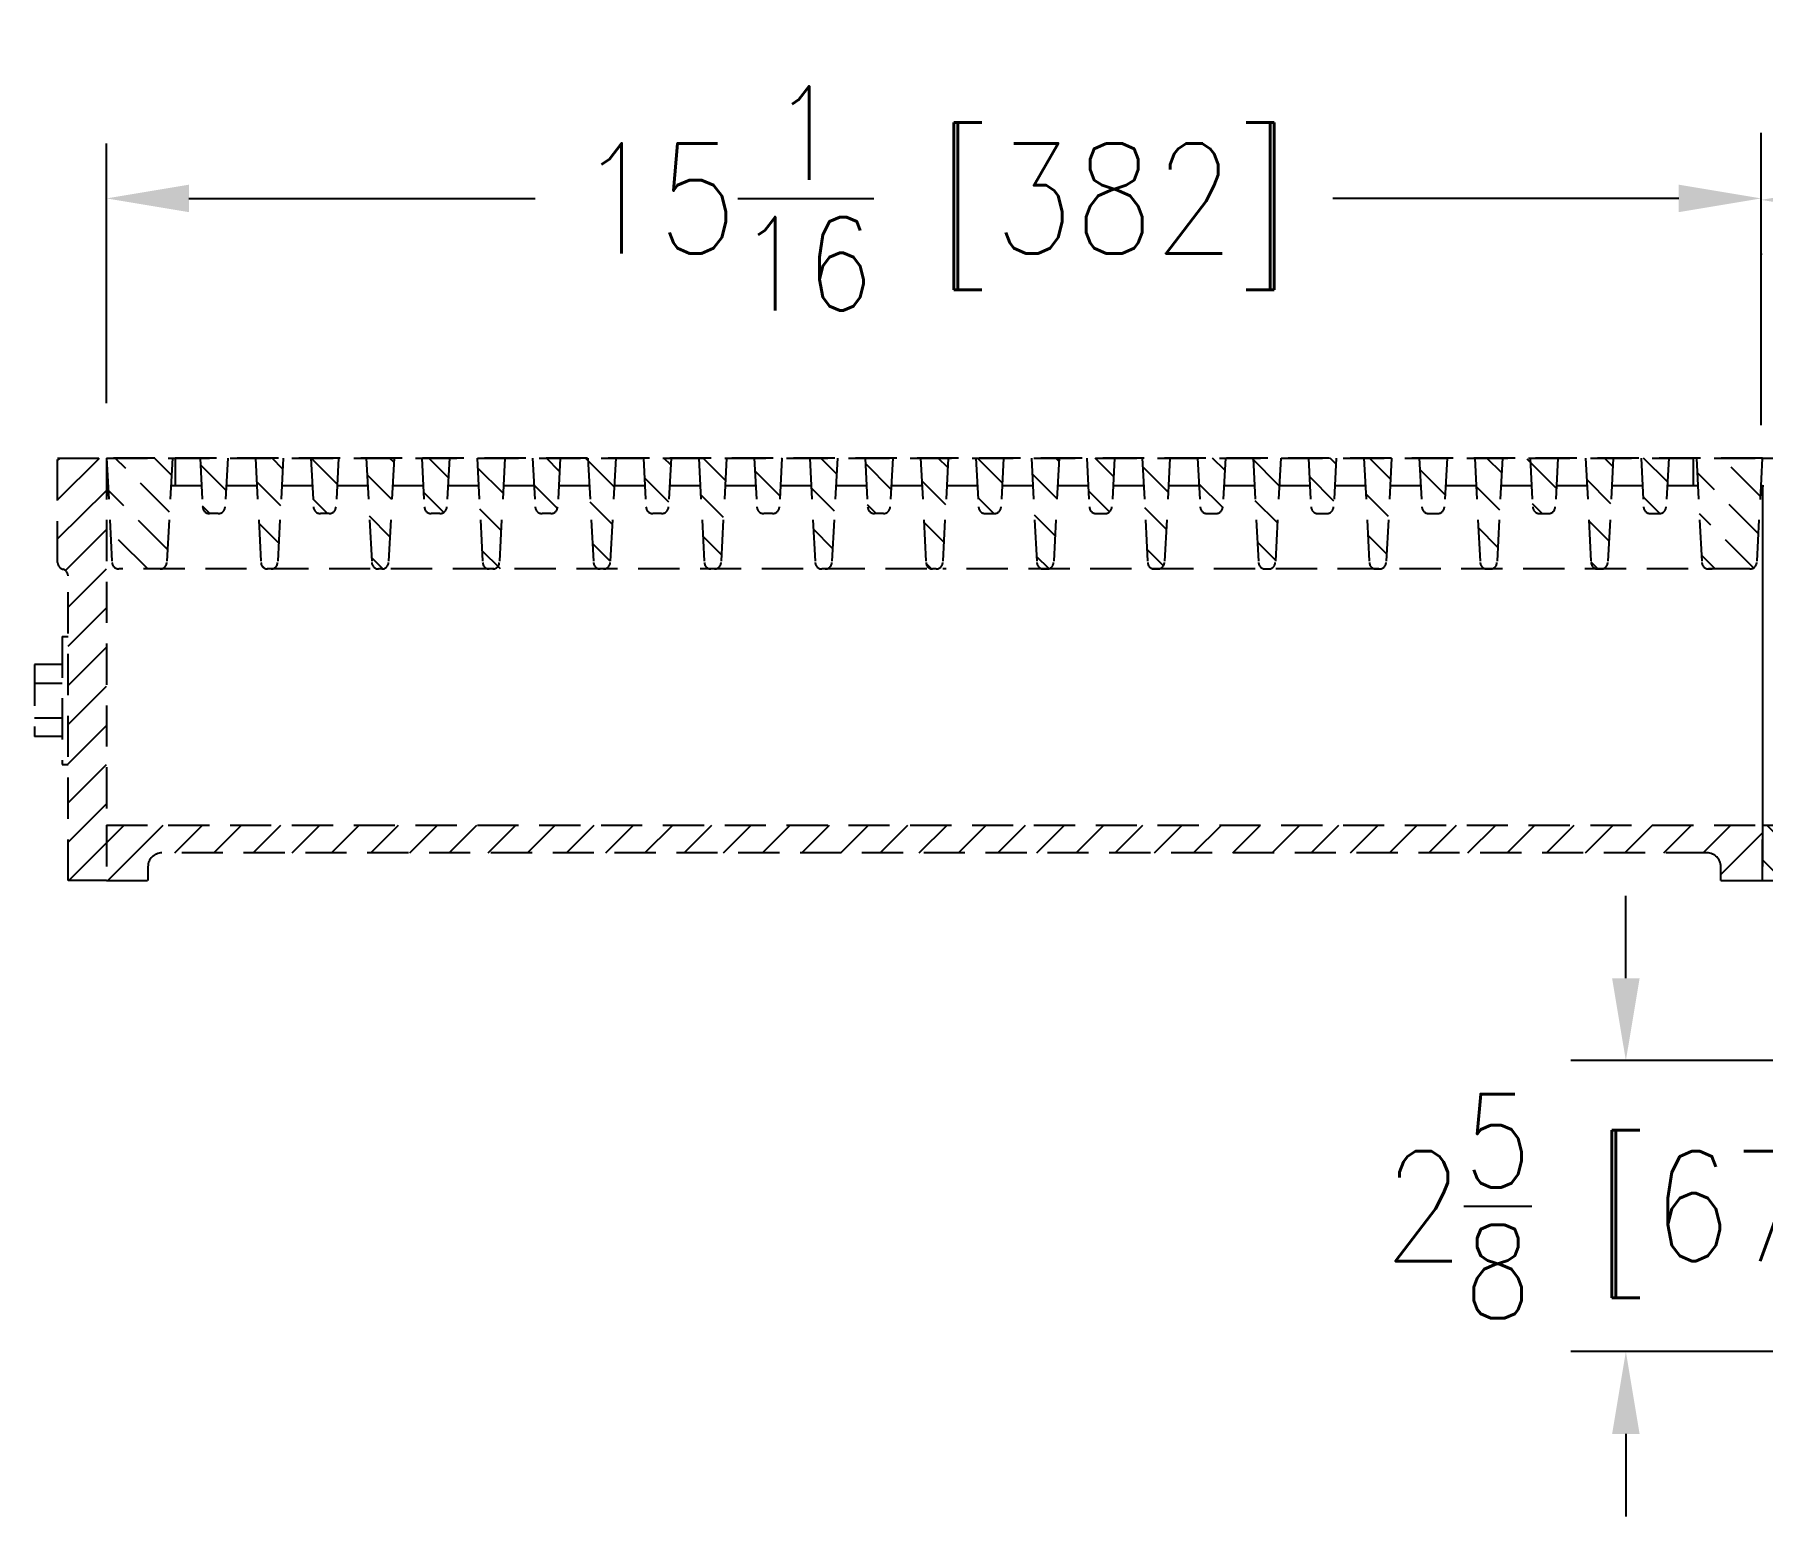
# Model space of a CAD drawing. Extents: x -44.2 to 7.2, y 15.9 to 48.
# Drawn here: x -44.21 to -28.49, y 20.59 to 34.08 of the extents above; entities that cross this region are included whole.
import ezdxf

# ---------------------------------------------------------------- set-up
doc = ezdxf.new("R2010")
doc.units = 0
doc.header["$LTSCALE"] = 1.5
doc.header["$MEASUREMENT"] = 0
doc.linetypes.add('HIDDEN', pattern=[0.375, 0.25, -0.125])
doc.layers.get('0').update_dxf_attribs({"linetype": 'CONTINUOUS'})
doc.layers.get('DEFPOINTS').update_dxf_attribs({"linetype": 'CONTINUOUS'})
doc.layers.add('DIM', color=2, linetype='CONTINUOUS')
doc.layers.add('OBJECTS', color=3, linetype='CONTINUOUS')
doc.styles.add('ROMANS', font='ROMANS.shx', dxfattribs={"width": 0.85})
doc.dimstyles.new('ROMANS', dxfattribs={"dimtxt": 0.8, "dimasz": 0.8125, "dimexe": 0.625, "dimexo": 0.3125, "dimgap": 0.25, "dimtad": 0, "dimtih": 1, "dimtoh": 1, "dimdec": 4, "dimzin": 0, "dimtxsty": 'ROMANS', "dimcen": 0.0625, "dimclrd": 256, "dimclre": 256, "dimclrt": 256, "dimazin": 3, "dimtfac": 1, "dimtdec": 0, "dimtix": 1, "dimtofl": 0, "dimtmove": 0, "dimatfit": 3, "dimtolj": 1, "dimtzin": 0})

# ---------------------------------------------------------------- blocks, each defined once
blk = doc.blocks.new('*X6')
at = {"color": 0}
for p, q in [((-5.626, 9.93), (-5.466, 10.09)), ((-5.613, 9.59), (-5.113, 10.09)), ((-5.009, 9.84), (-4.759, 10.09)), ((-4.656, 9.84), (-4.406, 10.09)), ((-4.302, 9.84), (-4.052, 10.09)), ((-3.949, 9.84), (-3.699, 10.09)), ((-3.595, 9.84), (-3.345, 10.09)), ((-3.241, 9.84), (-2.991, 10.09)), ((-2.888, 9.84), (-2.638, 10.09)), ((-2.534, 9.84), (-2.284, 10.09)), ((-2.181, 9.84), (-1.931, 10.09)), ((-1.827, 9.84), (-1.577, 10.09)), ((-1.474, 9.84), (-1.224, 10.09)), ((-1.12, 9.84), (-0.87, 10.09)), ((-0.767, 9.84), (-0.517, 10.09)), ((-0.413, 9.84), (-0.163, 10.09)), ((-0.059, 9.84), (0.191, 10.09)), ((0.294, 9.84), (0.544, 10.09)), ((0.648, 9.84), (0.898, 10.09)), ((1.001, 9.84), (1.251, 10.09)), ((1.355, 9.84), (1.605, 10.09)), ((1.708, 9.84), (1.958, 10.09)), ((2.062, 9.84), (2.312, 10.09)), ((2.415, 9.84), (2.665, 10.09)), ((2.769, 9.84), (3.019, 10.09)), ((3.123, 9.84), (3.373, 10.09)), ((3.476, 9.84), (3.726, 10.09)), ((3.83, 9.84), (4.08, 10.09)), ((4.183, 9.84), (4.433, 10.09)), ((4.537, 9.84), (4.787, 10.09)), ((4.89, 9.84), (5.14, 10.09)), ((5.244, 9.84), (5.494, 10.09)), ((5.597, 9.84), (5.847, 10.09)), ((5.951, 9.84), (6.201, 10.09)), ((6.305, 9.84), (6.555, 10.09)), ((6.658, 9.84), (6.908, 10.09)), ((7.012, 9.84), (7.262, 10.09)), ((7.365, 9.84), (7.615, 10.09)), ((7.719, 9.84), (7.969, 10.09)), ((8.072, 9.84), (8.322, 10.09)), ((8.426, 9.84), (8.676, 10.09)), ((8.779, 9.84), (9.029, 10.09)), ((8.939, 9.646), (9.314, 10.021))]:
    blk.add_line(p, q, dxfattribs=at)
blk = doc.blocks.new('*X7')
at = {"color": 0}
for p, q in [((-6.066, 13.026), (-5.689, 13.403)), ((-6.066, 13.38), (-6.043, 13.403)), ((-6.066, 12.673), (-5.626, 13.112)), ((-5.996, 12.389), (-5.626, 12.759)), ((-5.972, 12.059), (-5.626, 12.405)), ((-5.972, 11.706), (-5.626, 12.052)), ((-5.972, 11.352), (-5.626, 11.698)), ((-5.972, 10.999), (-5.626, 11.345)), ((-5.972, 10.645), (-5.626, 10.991)), ((-5.972, 10.291), (-5.626, 10.637)), ((-5.972, 9.938), (-5.626, 10.284)), ((-5.966, 9.59), (-5.626, 9.93))]:
    blk.add_line(p, q, dxfattribs=at)
blk = doc.blocks.new('*X0')
at = {"color": 0}
for p, q in [((9.694, 9.751), (9.355, 10.09)), ((9.959, 9.84), (9.709, 10.09)), ((10.313, 9.84), (10.063, 10.09)), ((10.666, 9.84), (10.416, 10.09)), ((11.02, 9.84), (10.77, 10.09)), ((11.373, 9.84), (11.123, 10.09)), ((11.727, 9.84), (11.477, 10.09)), ((12.08, 9.84), (11.83, 10.09)), ((12.434, 9.84), (12.184, 10.09)), ((12.787, 9.84), (12.537, 10.09)), ((13.141, 9.84), (12.891, 10.09)), ((13.494, 9.84), (13.244, 10.09)), ((13.848, 9.84), (13.598, 10.09)), ((14.202, 9.84), (13.952, 10.09)), ((14.555, 9.84), (14.305, 10.09)), ((14.919, 9.829), (14.677, 10.072)), ((19.151, 9.84), (18.913, 10.078)), ((19.505, 9.84), (19.255, 10.09)), ((19.858, 9.84), (19.608, 10.09)), ((20.212, 9.84), (19.962, 10.09)), ((20.566, 9.84), (20.316, 10.09)), ((20.919, 9.84), (20.669, 10.09)), ((21.273, 9.84), (21.023, 10.09)), ((21.626, 9.84), (21.376, 10.09)), ((21.98, 9.84), (21.73, 10.09)), ((22.333, 9.84), (22.083, 10.09)), ((22.687, 9.84), (22.437, 10.09)), ((23.04, 9.84), (22.79, 10.09)), ((23.394, 9.84), (23.144, 10.09)), ((23.748, 9.84), (23.498, 10.09)), ((24.254, 9.687), (23.851, 10.09)), ((24.254, 10.041), (24.205, 10.09)), ((18.886, 9.752), (18.702, 9.935)), ((9.502, 9.59), (9.314, 9.778)), ((15.034, 9.361), (14.695, 9.7)), ((18.813, 9.471), (18.608, 9.676)), ((18.784, 9.147), (18.535, 9.396)), ((15.034, 9.008), (14.784, 9.258)), ((18.751, 8.827), (18.534, 9.043)), ((15.034, 8.654), (14.821, 8.867)), ((18.746, 8.478), (18.534, 8.69)), ((15.034, 8.301), (14.816, 8.518)), ((18.741, 8.129), (18.534, 8.336)), ((15.034, 7.947), (14.812, 8.169)), ((18.737, 7.78), (18.534, 7.983)), ((14.871, 7.756), (14.807, 7.82)), ((15.034, 7.593), (14.88, 7.747)), ((18.732, 7.431), (18.534, 7.629)), ((14.871, 7.403), (14.854, 7.42))]:
    blk.add_line(p, q, dxfattribs=at)
blk = doc.blocks.new('*D8')
at = {"layer": 'DEFPOINTS', "color": 0}
for p in [(-43.556, 32.586), (-28.503, 32.583), (-43.556, 30.223)]:
    blk.add_point(p, dxfattribs=at)
at = {"layer": 'DIM'}
for p, q in [((-43.556, 30.723), (-43.556, 33.086)), ((-28.503, 33.083), (-28.503, 33.086)), ((-42.806, 32.586), (-39.657, 32.586)), ((-29.253, 32.586), (-32.401, 32.586))]:
    blk.add_line(p, q, dxfattribs=at)
for points in [[(-42.806, 32.711), (-42.806, 32.461), (-43.556, 32.586)], [(-29.253, 32.711), (-29.253, 32.461), (-28.503, 32.586)]]:
    blk.add_solid(points, dxfattribs=at)
at = {"layer": 'DIM', "insert": (-36.029, 32.586), "char_height": 1, "attachment_point": 5, "style": 'ROMANS'}
blk.add_mtext('\\A1;15{\\H0.850000x;\\S1/16;} [382]', dxfattribs=at)
blk = doc.blocks.new('*D10')
at = {"layer": 'DEFPOINTS', "color": 0}
for p in [(-28.503, 32.586), (-13.427, 32.573), (-13.427, 32.573)]:
    blk.add_point(p, dxfattribs=at)
at = {"layer": 'DIM'}
for p, q in [((-27.753, 32.573), (-24.593, 32.573)), ((-14.177, 32.573), (-17.337, 32.573)), ((-28.503, 32.086), (-28.503, 32.073))]:
    blk.add_line(p, q, dxfattribs=at)
for points in [[(-27.753, 32.698), (-27.753, 32.448), (-28.503, 32.573)], [(-14.177, 32.698), (-14.177, 32.448), (-13.427, 32.573)]]:
    blk.add_solid(points, dxfattribs=at)
at = {"layer": 'DIM', "insert": (-20.965, 32.573), "char_height": 1, "attachment_point": 5, "style": 'ROMANS'}
blk.add_mtext('\\A1;15{\\H0.850000x;\\S1/16;} [383]', dxfattribs=at)
blk = doc.blocks.new('*D13')
at = {"layer": 'DEFPOINTS', "color": 0}
for p in [(-29.734, 24.74), (-26.506, 24.74), (-23.785, 22.093)]:
    blk.add_point(p, dxfattribs=at)
at = {"layer": 'DIM'}
for p, q in [((-29.734, 25.49), (-29.734, 26.24)), ((-27.006, 24.74), (-30.234, 24.74)), ((-24.285, 22.093), (-30.234, 22.093)), ((-29.734, 21.343), (-29.734, 20.593))]:
    blk.add_line(p, q, dxfattribs=at)
for points in [[(-29.859, 25.49), (-29.609, 25.49), (-29.734, 24.74)], [(-29.859, 21.343), (-29.609, 21.343), (-29.734, 22.093)]]:
    blk.add_solid(points, dxfattribs=at)
at = {"layer": 'DIM', "insert": (-29.734, 23.416), "char_height": 1, "attachment_point": 5, "style": 'ROMANS'}
blk.add_mtext('\\A1;2{\\H0.850000x;\\S5/8;} [67]', dxfattribs=at)

msp = doc.modelspace()

# ---------------------------------------------------------------- linework, layer by layer
at = {"layer": 'DIM', "linetype": 'BYBLOCK'}
msp.add_line((-28.50251, 30.52259), (-28.50251, 33.1834), dxfattribs=at)
msp.add_line((-28.50251, 30.52259), (-28.50251, 33.1834), dxfattribs=at)
at = {"layer": 'OBJECTS', "linetype": 'HIDDEN'}
for p, q in [((-44.00056, 29.27325), (-44.00056, 30.22259)), ((-44.00056, 30.22259), (-43.55713, 30.22259)), ((-43.55713, 30.22259), (-28.49211, 30.22259)), ((-28.49211, 30.22259), (-43.55713, 30.22259)), ((-43.55713, 30.22259), (-43.55713, 26.88237)), ((-28.49337, 30.22259), (-43.55587, 30.22259)), ((-43.55587, 30.22259), (-43.50616, 29.27395)), ((-42.98299, 29.72957), (-43.47601, 30.22259)), ((-42.96524, 30.06833), (-43.1195, 30.22259)), ((-42.95715, 30.22259), (-43.00699, 29.27156)), ((-42.9269, 29.9705), (-42.9269, 30.22259)), ((-42.70506, 30.22259), (-42.68177, 29.77813)), ((-42.45297, 30.22259), (-42.47626, 29.77813)), ((-42.20088, 30.22259), (-42.15104, 29.27156)), ((-41.95382, 30.12645), (-42.04996, 30.22259)), ((-41.94878, 30.22259), (-41.99863, 29.27156)), ((-41.69669, 30.22259), (-41.6734, 29.77813)), ((-41.45699, 29.98613), (-41.69345, 30.22259)), ((-41.4446, 30.22259), (-41.46789, 29.77813)), ((-41.19251, 30.22259), (-41.14267, 29.27156)), ((-40.94042, 30.22259), (-40.99026, 29.27156)), ((-40.94241, 30.18457), (-40.98043, 30.22259)), ((-40.68832, 30.22259), (-40.66503, 29.77813)), ((-40.44558, 30.04426), (-40.62392, 30.22259)), ((-40.43623, 30.22259), (-40.45953, 29.77813)), ((-40.18414, 30.22259), (-40.1343, 29.27156)), ((-39.93205, 30.22259), (-39.98189, 29.27156)), ((-39.67996, 30.22259), (-39.65666, 29.77813)), ((-39.43416, 30.10238), (-39.55438, 30.22259)), ((-39.42786, 30.22259), (-39.45116, 29.77813)), ((-38.93733, 29.96206), (-39.19787, 30.22259)), ((-39.17577, 30.22259), (-39.12593, 29.27156)), ((-38.92368, 30.22259), (-38.97352, 29.27156)), ((-38.67159, 30.22259), (-38.6483, 29.77813)), ((-38.42275, 30.1605), (-38.48484, 30.22259)), ((-38.4195, 30.22259), (-38.44279, 29.77813)), ((-38.1674, 30.22259), (-38.11756, 29.27156)), ((-37.92592, 30.02018), (-38.12833, 30.22259)), ((-37.91531, 30.22259), (-37.96515, 29.27156)), ((-37.66322, 30.22259), (-37.63993, 29.77813)), ((-37.41113, 30.22259), (-37.43442, 29.77813)), ((-37.41134, 30.21862), (-37.41531, 30.22259)), ((-37.15904, 30.22259), (-37.10919, 29.27156)), ((-36.91451, 30.0783), (-37.0588, 30.22259)), ((-36.90694, 30.22259), (-36.95679, 29.27156)), ((-36.65485, 30.22259), (-36.63156, 29.77813)), ((-36.40276, 30.22259), (-36.42605, 29.77813)), ((-36.15067, 30.22259), (-36.10083, 29.27156)), ((-35.90309, 30.13642), (-35.98926, 30.22259)), ((-35.89858, 30.22259), (-35.94842, 29.27156)), ((-35.64648, 30.22259), (-35.62319, 29.77813)), ((-35.40626, 29.99611), (-35.63275, 30.22259)), ((-35.39439, 30.22259), (-35.41768, 29.77813)), ((-35.1423, 30.22259), (-35.09246, 29.27156)), ((-34.89021, 30.22259), (-34.94005, 29.27156)), ((-34.89168, 30.19455), (-34.91972, 30.22259)), ((-34.63812, 30.22259), (-34.61482, 29.77813)), ((-34.39485, 30.05423), (-34.56321, 30.22259)), ((-34.38602, 30.22259), (-34.40932, 29.77813)), ((-34.13393, 30.22259), (-34.08409, 29.27156)), ((-33.88184, 30.22259), (-33.93168, 29.27156)), ((-33.62975, 30.22259), (-33.60645, 29.77813)), ((-33.38343, 30.11235), (-33.49368, 30.22259)), ((-33.37766, 30.22259), (-33.40095, 29.77813)), ((-32.8866, 29.97203), (-33.13716, 30.22259)), ((-33.12556, 30.22259), (-33.07572, 29.27156)), ((-32.87347, 30.22259), (-32.92331, 29.27156)), ((-32.62138, 30.22259), (-32.59809, 29.77813)), ((-32.37202, 30.17047), (-32.42414, 30.22259)), ((-32.36929, 30.22259), (-32.39258, 29.77813)), ((-32.11719, 30.22259), (-32.06735, 29.27156)), ((-31.87519, 30.03015), (-32.06763, 30.22259)), ((-31.8651, 30.22259), (-31.91494, 29.27156)), ((-31.61301, 30.22259), (-31.58972, 29.77813)), ((-31.36092, 30.22259), (-31.38421, 29.77813)), ((-31.10883, 30.22259), (-31.05899, 29.27156)), ((-30.86377, 30.08828), (-30.99809, 30.22259)), ((-30.85673, 30.22259), (-30.90658, 29.27156)), ((-30.36694, 29.94796), (-30.64158, 30.22259)), ((-30.60464, 30.22259), (-30.58135, 29.77813)), ((-30.35255, 30.22259), (-30.37584, 29.77813)), ((-30.10046, 30.22259), (-30.05062, 29.27156)), ((-29.85236, 30.1464), (-29.92856, 30.22259)), ((-29.84837, 30.22259), (-29.89821, 29.27156)), ((-29.59627, 30.22259), (-29.57298, 29.77813)), ((-29.35553, 30.00608), (-29.57204, 30.22259)), ((-29.34418, 30.22259), (-29.36748, 29.77813)), ((-29.12234, 30.22259), (-29.12234, 29.9705)), ((-29.09209, 30.22259), (-29.04225, 29.27156)), ((-28.51157, 29.87514), (-28.85902, 30.22259)), ((-28.49338, 30.22212), (-28.54308, 29.27395)), ((-28.49337, 30.21346), (-28.50251, 30.22259)), ((-42.46841, 29.92801), (-42.70186, 30.16146)), ((-40.96016, 29.84582), (-41.18452, 30.07017)), ((-39.94875, 29.90394), (-40.17954, 30.13472)), ((-38.4405, 29.82174), (-38.6622, 30.04344)), ((-37.42909, 29.87986), (-37.65721, 30.10799)), ((-36.41768, 29.93798), (-36.65223, 30.17254)), ((-34.90943, 29.85579), (-35.13489, 30.08125)), ((-33.89802, 29.91391), (-34.12991, 30.1458)), ((-32.38977, 29.83171), (-32.61257, 30.05451)), ((-31.37836, 29.88983), (-31.60758, 30.11906)), ((-29.87011, 29.80764), (-30.09025, 30.02777)), ((-28.52932, 29.53638), (-29.08526, 30.09232)), ((-43.00074, 29.39081), (-43.54057, 29.93064)), ((-42.69185, 29.9705), (-42.97036, 29.9705)), ((-42.18767, 29.9705), (-42.46618, 29.9705)), ((-41.97158, 29.78769), (-42.18951, 30.00562)), ((-41.68348, 29.9705), (-41.962, 29.9705)), ((-41.1793, 29.9705), (-41.45781, 29.9705)), ((-40.67511, 29.9705), (-40.95363, 29.9705)), ((-40.4871, 29.72927), (-40.67217, 29.91433)), ((-40.17093, 29.9705), (-40.44944, 29.9705)), ((-39.66674, 29.9705), (-39.94526, 29.9705)), ((-39.45326, 29.76496), (-39.66718, 29.97889)), ((-39.16256, 29.9705), (-39.44108, 29.9705)), ((-38.65838, 29.9705), (-38.93689, 29.9705)), ((-38.15419, 29.9705), (-38.43271, 29.9705)), ((-37.94367, 29.68142), (-38.14985, 29.8876)), ((-37.65001, 29.9705), (-37.92852, 29.9705)), ((-37.14582, 29.9705), (-37.42434, 29.9705)), ((-36.93226, 29.73954), (-37.14486, 29.95215)), ((-36.64164, 29.9705), (-36.92016, 29.9705)), ((-36.13746, 29.9705), (-36.41597, 29.9705)), ((-35.92085, 29.79767), (-36.13988, 30.0167)), ((-35.63327, 29.9705), (-35.91179, 29.9705)), ((-35.12909, 29.9705), (-35.4076, 29.9705)), ((-34.6249, 29.9705), (-34.90342, 29.9705)), ((-34.43096, 29.73382), (-34.62254, 29.92541)), ((-34.12072, 29.9705), (-34.39923, 29.9705)), ((-33.61654, 29.9705), (-33.89505, 29.9705)), ((-33.40133, 29.77374), (-33.61756, 29.98996)), ((-33.11235, 29.9705), (-33.39087, 29.9705)), ((-32.60817, 29.9705), (-32.88668, 29.9705)), ((-32.10398, 29.9705), (-32.3825, 29.9705)), ((-31.89294, 29.69139), (-32.10022, 29.89867)), ((-31.5998, 29.9705), (-31.87831, 29.9705)), ((-31.09562, 29.9705), (-31.37413, 29.9705)), ((-30.88153, 29.74952), (-31.09523, 29.96322)), ((-30.59143, 29.9705), (-30.86995, 29.9705)), ((-30.08725, 29.9705), (-30.36576, 29.9705)), ((-29.58306, 29.9705), (-29.86158, 29.9705)), ((-29.42464, 29.71867), (-29.5779, 29.87193)), ((-29.07888, 29.9705), (-29.35739, 29.9705)), ((-28.49211, 29.9705), (-28.50657, 29.9705)), ((-28.49211, 29.9705), (-28.47765, 29.9705)), ((-42.61532, 29.71841), (-42.68214, 29.78523)), ((-42.5392, 29.71841), (-42.61883, 29.71841)), ((-41.54578, 29.71841), (-41.67715, 29.84978)), ((-41.53083, 29.71841), (-41.61046, 29.71841)), ((-40.52246, 29.71841), (-40.60209, 29.71841)), ((-39.9665, 29.56518), (-40.15982, 29.7585)), ((-39.51409, 29.71841), (-39.59373, 29.71841)), ((-38.95509, 29.6233), (-39.15483, 29.82305)), ((-38.50573, 29.71841), (-38.58536, 29.71841)), ((-37.49736, 29.71841), (-37.57699, 29.71841)), ((-36.55461, 29.71841), (-36.63251, 29.79631)), ((-36.48899, 29.71841), (-36.56862, 29.71841)), ((-35.48508, 29.71841), (-35.62753, 29.86086)), ((-35.56025, 29.71841), (-35.48062, 29.71841)), ((-34.55189, 29.71841), (-34.47225, 29.71841)), ((-33.91577, 29.57515), (-34.11019, 29.76957)), ((-33.54352, 29.71841), (-33.46388, 29.71841)), ((-32.90436, 29.63327), (-33.1052, 29.83412)), ((-32.53515, 29.71841), (-32.45552, 29.71841)), ((-31.52678, 29.71841), (-31.44715, 29.71841)), ((-30.49391, 29.71841), (-30.58288, 29.80738)), ((-30.51841, 29.71841), (-30.43878, 29.71841)), ((-29.51004, 29.71841), (-29.43041, 29.71841)), ((-28.56368, 29.21423), (-29.06555, 29.71609)), ((-43.18067, 29.21423), (-43.52085, 29.55441)), ((-41.98933, 29.44894), (-42.16979, 29.62939)), ((-40.97792, 29.50706), (-41.1648, 29.69394)), ((-36.95001, 29.40079), (-37.12515, 29.57592)), ((-35.9386, 29.45891), (-36.12016, 29.64047)), ((-34.92718, 29.51703), (-35.11517, 29.70502)), ((-30.89928, 29.41076), (-31.07552, 29.58699)), ((-29.88787, 29.46888), (-30.07053, 29.65154)), ((-38.97284, 29.28454), (-39.13512, 29.44682)), ((-37.96143, 29.34266), (-38.13013, 29.51137)), ((-32.92211, 29.29451), (-33.08549, 29.45789)), ((-31.9107, 29.35264), (-32.0805, 29.52244)), ((-42.11113, 29.21423), (-42.14488, 29.24798)), ((-41.0416, 29.21423), (-41.14509, 29.31772)), ((-39.97206, 29.21423), (-40.1401, 29.38227)), ((-36.05144, 29.21524), (-36.09989, 29.26369)), ((-34.98089, 29.21423), (-35.09546, 29.32879)), ((-33.94041, 29.24328), (-34.09047, 29.39334)), ((-29.98972, 29.21423), (-30.05081, 29.27531)), ((-28.92019, 29.21423), (-29.04583, 29.33987)), ((-43.90603, 26.37819), (-43.90603, 29.1512)), ((-36.09402, 29.21423), (-43.44322, 29.21423)), ((-43.06741, 29.21423), (-43.09898, 29.21423)), ((-42.05905, 29.21423), (-42.09062, 29.21423)), ((-41.05068, 29.21423), (-41.08225, 29.21423)), ((-40.04231, 29.21423), (-40.07388, 29.21423)), ((-39.03394, 29.21423), (-39.06551, 29.21423)), ((-38.02557, 29.21423), (-38.05714, 29.21423)), ((-37.0172, 29.21423), (-37.04878, 29.21423)), ((-36.00884, 29.21423), (-36.04041, 29.21423)), ((-28.60601, 29.21423), (-35.94753, 29.21423)), ((-35.03204, 29.21423), (-35.00047, 29.21423)), ((-34.02367, 29.21423), (-33.9921, 29.21423)), ((-33.0153, 29.21423), (-32.98373, 29.21423)), ((-32.00693, 29.21423), (-31.97536, 29.21423)), ((-30.99857, 29.21423), (-30.967, 29.21423)), ((-29.9902, 29.21423), (-29.95863, 29.21423)), ((-28.98183, 29.21423), (-28.95026, 29.21423)), ((-43.95846, 28.59975), (-43.95846, 27.43383)), ((-43.95846, 28.59975), (-43.90603, 28.59975)), ((-44.21055, 28.34451), (-44.21055, 27.68907)), ((-43.95846, 28.34451), (-44.21055, 28.34451)), ((-44.21055, 28.17409), (-43.95846, 28.17409)), ((-44.21055, 27.85948), (-43.95846, 27.85948)), ((-43.95846, 27.68907), (-44.21055, 27.68907)), ((-43.95846, 27.43383), (-43.90603, 27.43383)), ((-43.55713, 26.88237), (-28.49211, 26.88237)), ((-43.55713, 26.88237), (-43.55713, 26.37819)), ((-28.49211, 26.88237), (-28.49211, 26.37819)), ((-28.49211, 26.37819), (-28.49211, 26.88237)), ((-28.9963, 26.63028), (-43.05295, 26.63028)), ((-43.17899, 26.50424), (-43.17899, 26.37819)), ((-28.87025, 26.37819), (-28.87025, 26.50424)), ((-43.55713, 26.37819), (-43.90603, 26.37819)), ((-43.55713, 26.37819), (-43.17899, 26.37819)), ((-43.55713, 26.37819), (-43.17899, 26.37819)), ((-28.87025, 26.37819), (-28.49211, 26.37819)), ((-28.87025, 26.37819), (-28.49211, 26.37819))]:
    msp.add_line(p, q, dxfattribs=at)
at = {"layer": 'OBJECTS'}
for p, q in [((-28.49211, 30.22259), (-13.42709, 30.22259)), ((-28.49211, 26.88237), (-23.19997, 26.88237)), ((-28.49211, 26.37819), (-28.11397, 26.37819)), ((-28.49211, 26.37819), (-28.11397, 26.37819))]:
    msp.add_line(p, q, dxfattribs=at)
at = {"layer": 'OBJECTS', "linetype": 'CONTINUOUS'}
msp.add_line((-28.49211, 29.9705), (-28.49211, 26.88237), dxfattribs=at)
at = {"layer": 'OBJECTS', "linetype": 'HIDDEN'}
for centre, radius, start, end in [((-42.61883, 29.78143), 0.06302, 183, 270), ((-42.5392, 29.78143), 0.06302, 270, 357), ((-41.61046, 29.78143), 0.06302, 183, 270), ((-41.53083, 29.78143), 0.06302, 270, 357), ((-40.60209, 29.78143), 0.06302, 183, 270), ((-40.52246, 29.78143), 0.06302, 270, 357), ((-39.59373, 29.78143), 0.06302, 183, 270), ((-39.51409, 29.78143), 0.06302, 270, 357), ((-38.58536, 29.78143), 0.06302, 183, 270), ((-38.50573, 29.78143), 0.06302, 270, 357), ((-37.57699, 29.78143), 0.06302, 183, 270), ((-37.49736, 29.78143), 0.06302, 270, 357), ((-36.56862, 29.78143), 0.06302, 183, 270), ((-36.48899, 29.78143), 0.06302, 270, 357), ((-35.56025, 29.78143), 0.06302, 183, 270), ((-35.48062, 29.78143), 0.06302, 270, 357), ((-34.55189, 29.78143), 0.06302, 183, 270), ((-34.47225, 29.78143), 0.06302, 270, 357), ((-33.54352, 29.78143), 0.06302, 183, 270), ((-33.46388, 29.78143), 0.06302, 270, 357), ((-32.53515, 29.78143), 0.06302, 183, 270), ((-32.45552, 29.78143), 0.06302, 270, 357), ((-31.52678, 29.78143), 0.06302, 183, 270), ((-31.44715, 29.78143), 0.06302, 270, 357), ((-30.51841, 29.78143), 0.06302, 183, 270), ((-30.43878, 29.78143), 0.06302, 270, 357), ((-29.51004, 29.78143), 0.06302, 183, 270), ((-29.43041, 29.78143), 0.06302, 270, 357), ((-43.93754, 29.27325), 0.06302, 180, 255.522488), ((-43.44322, 29.27725), 0.06302, 183, 270), ((-43.06741, 29.27473), 0.0605, 270, 357), ((-42.09062, 29.27473), 0.0605, 183, 270), ((-42.05905, 29.27473), 0.0605, 270, 357), ((-41.08225, 29.27473), 0.0605, 183, 270), ((-41.05068, 29.27473), 0.0605, 270, 357), ((-40.07388, 29.27473), 0.0605, 183, 270), ((-40.04231, 29.27473), 0.0605, 270, 357), ((-39.06551, 29.27473), 0.0605, 183, 270), ((-39.03394, 29.27473), 0.0605, 270, 357), ((-38.05714, 29.27473), 0.0605, 183, 270), ((-38.02557, 29.27473), 0.0605, 270, 357), ((-37.04878, 29.27473), 0.0605, 183, 270), ((-37.0172, 29.27473), 0.0605, 270, 357), ((-36.04041, 29.27473), 0.0605, 183, 270), ((-36.00884, 29.27473), 0.0605, 270, 357), ((-35.03204, 29.27473), 0.0605, 183, 270), ((-35.00047, 29.27473), 0.0605, 270, 357), ((-34.02367, 29.27473), 0.0605, 183, 270), ((-33.9921, 29.27473), 0.0605, 270, 357), ((-33.0153, 29.27473), 0.0605, 183, 270), ((-32.98373, 29.27473), 0.0605, 270, 357), ((-32.00693, 29.27473), 0.0605, 183, 270), ((-31.97536, 29.27473), 0.0605, 270, 357), ((-30.99857, 29.27473), 0.0605, 183, 270), ((-30.967, 29.27473), 0.0605, 270, 357), ((-29.9902, 29.27473), 0.0605, 183, 270), ((-29.95863, 29.27473), 0.0605, 270, 357), ((-28.98183, 29.27473), 0.0605, 183, 270), ((-28.60601, 29.27725), 0.06302, 270, 357), ((-43.96905, 29.1512), 0.06302, 0, 75.522488), ((-43.05295, 26.50424), 0.12605, 90, 180), ((-28.9963, 26.50424), 0.12605, 0, 90)]:
    msp.add_arc(centre, radius, start, end, dxfattribs=at)

# ---------------------------------------------------------------- block references
at = {"layer": 'OBJECTS', "linetype": 'HIDDEN', "xscale": 1.008368194527698, "yscale": 1.008368194527698, "zscale": 1.008368194527698}
for name in ['*X7', '*X6']:
    msp.add_blockref(name, (-37.88399, 16.7079), dxfattribs=at)
at = {"layer": 'OBJECTS', "xscale": 1.008368194527698, "yscale": 1.008368194527698, "zscale": 1.008368194527698}
msp.add_blockref('*X0', (-37.88399, 16.7079), dxfattribs=at)

# ---------------------------------------------------------------- dimensions: what is measured, and where the dimension line sits
at = {"layer": 'DIM'}
for base, p1, p2, picture, middle in [((-43.55587, 32.58579), (-28.50251, 32.5834), (-43.55587, 30.22259), '*D8', (-36.02919, 32.58579)), ((-13.42709, 32.57329), (-28.50251, 32.58579), (-13.42709, 32.57329), '*D10', (-20.9648, 32.57329))]:
    dim = msp.add_linear_dim(base=base, p1=p1, p2=p2, dimstyle='ROMANS', override={"dimtxt": 1, "dimasz": 0.75, "dimexe": 0.5, "dimexo": 0.5, "dimtfac": 0.85, "dimtdec": 4}, dxfattribs=at)
    dim.commit()
    dim.dimension.update_dxf_attribs({"geometry": picture, "text_midpoint": middle})
dim = msp.add_linear_dim(base=(-29.73422, 24.73959), p1=(-23.78535, 22.09262), p2=(-26.50563, 24.73959), angle=90, dimstyle='ROMANS', override={"dimtxt": 1, "dimasz": 0.75, "dimexe": 0.5, "dimexo": 0.5, "dimtfac": 0.85, "dimtdec": 4}, dxfattribs=at)
dim.commit()
dim.dimension.update_dxf_attribs({"geometry": '*D13', "text_midpoint": (-29.73422, 23.41611)})

doc.saveas('drawing.dxf')
